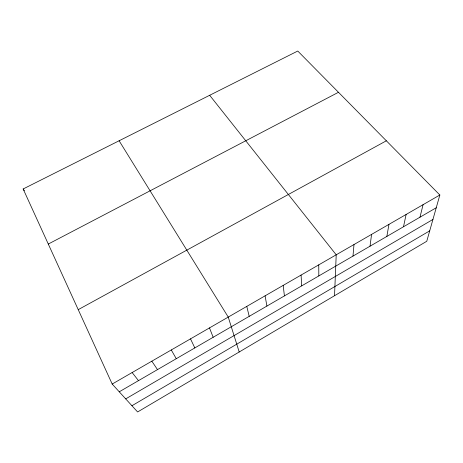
<?xml version="1.0" encoding="UTF-8"?>
<svg xmlns="http://www.w3.org/2000/svg" width="463" height="463" viewBox="0 0 463 463"><rect width="100%" height="100%" fill="white"/><g stroke="black" fill="none" stroke-linecap="round" stroke-linejoin="round"><path stroke-width="0.69" d="M334.529 295.724L336.213 254.795L209.664 95.285M352.98 256.091L353.998 244.533M370.018 246.2L371.575 234.394M386.854 236.425L388.949 224.37M403.505 226.754L406.115 214.467M419.97 217.199L423.078 204.681M439.85 195.004L426.764 241.275L137.609 411.966L112.191 384.047L23.15 188.973L297.755 51.034L439.85 195.004L112.191 384.047M131.932 405.733L429.716 230.84M125.704 398.892L432.934 219.456M119.257 391.808L436.244 207.748M78.23 309.643L386.345 140.793M48.291 244.047L338.476 92.287M132.134 372.541L138.489 380.638M23.15 188.973L24.365 190.704M151.829 361.175L157.489 369.607M119.118 140.764L228.247 317.086L239.209 351.99M171.287 349.953L176.264 358.703M190.507 338.864L194.819 347.927M209.49 327.908L213.159 337.278M246.779 306.396L249.198 316.356M265.096 295.828L266.908 306.072M283.188 285.387L284.415 295.909M301.072 275.074L301.72 285.856M318.747 264.877L318.828 275.925"/></g></svg>
